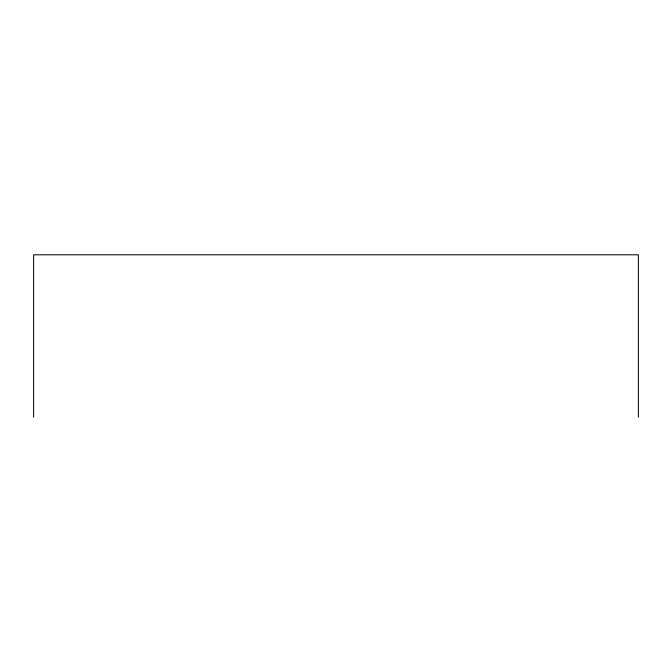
<?xml version="1.0" encoding="UTF-8"?>
<svg xmlns="http://www.w3.org/2000/svg" width="672" height="672" viewBox="0 0 672 672"><rect width="100%" height="100%" fill="white"/><g stroke="black" fill="none" stroke-linecap="round" stroke-linejoin="round"><path stroke-width="1.01" d="M638.4 417.203L638.4 254.797L33.6 254.797L33.6 417.203"/></g></svg>
